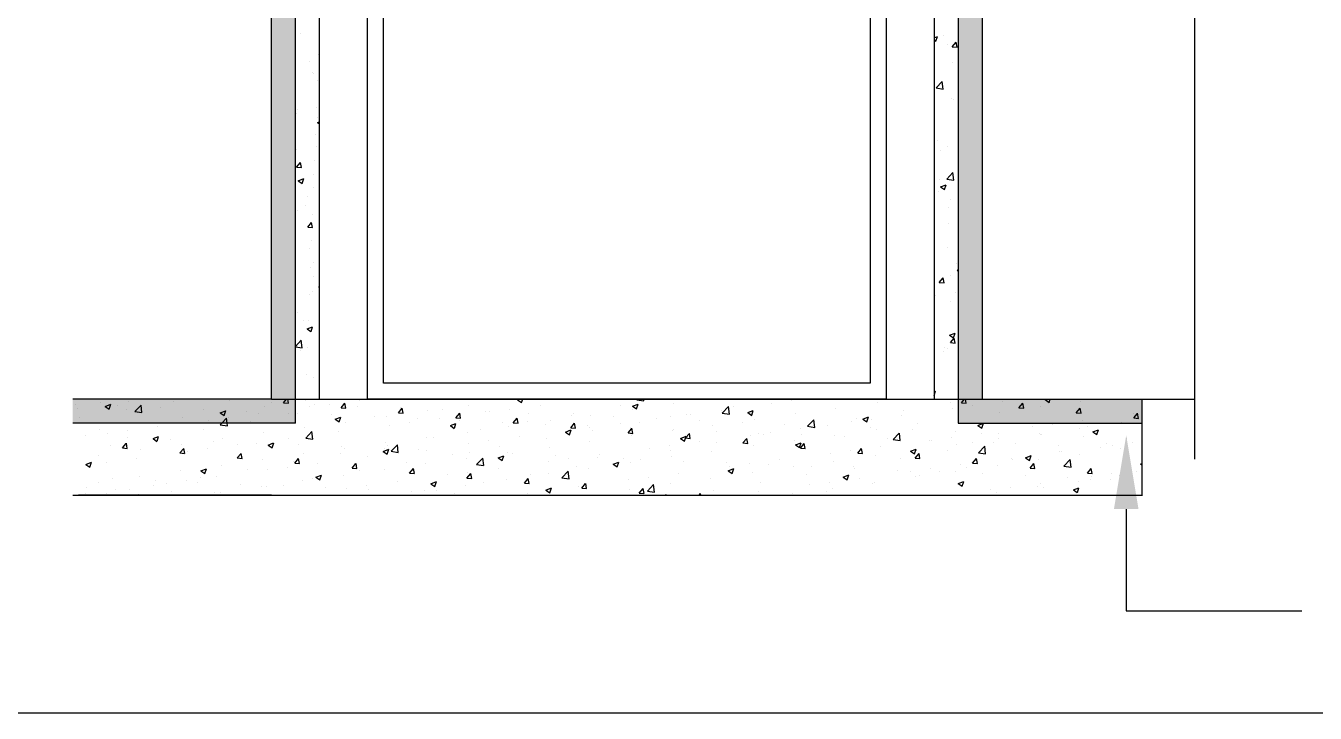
# Model space of a CAD drawing. Header units: metres. Extents: x 33037 to 86814, y -4407 to 25.
# Drawn here: x 86745.517 to 86749.509, y -4164.237 to -4162.108 of the extents above; entities that cross this region are included whole.
import ezdxf

# ---------------------------------------------------------------- set-up
doc = ezdxf.new("R2010")
doc.units = ezdxf.units.M
doc.header["$MEASUREMENT"] = 0

msp = doc.modelspace()

# ---------------------------------------------------------------- hatches: boundary and pattern name
at = {"linetype": 'Continuous'}
h = msp.add_hatch(color=256, dxfattribs=at)
h.paths.add_polyline_path([(86746.35192, -4159.37379), (86746.96593, -4159.37379), (86746.96593, -4159.29943), (86746.27755, -4159.29943), (86746.27755, -4163.26422), (86745.66239, -4163.26422), (86745.66239, -4163.33858), (86746.35192, -4163.33858)])
h.paths.add_polyline_path([(86748.47814, -4159.30644), (86747.82123, -4159.30644), (86747.82123, -4159.3808), (86748.40378, -4159.3808), (86748.40378, -4163.33858), (86748.97271, -4163.33858), (86748.97271, -4163.26422), (86748.47814, -4163.26422)])

# ---------------------------------------------------------------- linework, layer by layer
for p, q in [((86746.27755, -4163.26422), (86746.27755, -4159.29943)), ((86746.27755, -4163.26422), (86746.27755, -4159.29943)), ((86746.35192, -4163.33858), (86746.35192, -4159.29943)), ((86748.40378, -4159.29943), (86748.40378, -4163.33858)), ((86748.47814, -4159.29943), (86748.47814, -4163.26422)), ((86748.47814, -4159.30644), (86748.47814, -4163.26422)), ((86746.35192, -4163.33858), (86746.35192, -4159.37379)), ((86748.40378, -4159.3808), (86748.40378, -4163.33858)), ((86746.42628, -4163.26422), (86746.42628, -4159.59687)), ((86746.575, -4163.26422), (86746.575, -4159.59687)), ((86748.1807, -4159.59687), (86748.1807, -4163.26422)), ((86748.32942, -4159.59687), (86748.32942, -4163.26422)), ((86749.13586, -4159.59687), (86749.13586, -4163.4502)), ((86746.62457, -4163.21464), (86746.62457, -4159.64644)), ((86748.13113, -4159.64644), (86748.13113, -4163.21464)), ((86746.3665, -4162.13184), (86746.3665, -4162.13184)), ((86746.42581, -4162.11354), (86746.42581, -4162.11354)), ((86748.32942, -4162.14471), (86748.33956, -4162.14082)), ((86748.33461, -4162.15575), (86748.33963, -4162.14078)), ((86748.35816, -4162.13716), (86748.35816, -4162.13716)), ((86748.32942, -4162.15236), (86748.33453, -4162.1558)), ((86748.37227, -4162.16708), (86748.37227, -4162.16708)), ((86748.38554, -4162.17245), (86748.39749, -4162.15821)), ((86748.38554, -4162.17245), (86748.40036, -4162.17374)), ((86748.40043, -4162.17369), (86748.39757, -4162.15816)), ((86746.39516, -4162.21724), (86746.39516, -4162.21724)), ((86746.4228, -4162.19605), (86746.4228, -4162.19605)), ((86748.38683, -4162.22257), (86748.38683, -4162.22257)), ((86746.4048, -4162.2524), (86746.4048, -4162.2524)), ((86746.40864, -4162.25501), (86746.40864, -4162.25501)), ((86746.41978, -4162.27857), (86746.41978, -4162.27857)), ((86748.33535, -4162.30026), (86748.35466, -4162.28014)), ((86748.33535, -4162.30026), (86748.3574, -4162.30368)), ((86748.35747, -4162.30365), (86748.35474, -4162.28011)), ((86748.38177, -4162.33306), (86748.38177, -4162.33306)), ((86748.38957, -4162.33626), (86748.38957, -4162.33626)), ((86746.35548, -4162.3784), (86746.35548, -4162.3784)), ((86746.35875, -4162.36656), (86746.35875, -4162.36656)), ((86746.41677, -4162.36108), (86746.41677, -4162.36108)), ((86746.42048, -4162.40771), (86746.42628, -4162.40549)), ((86746.42048, -4162.40771), (86746.42628, -4162.41162)), ((86746.42129, -4162.39216), (86746.42129, -4162.39216)), ((86746.41376, -4162.4436), (86746.41376, -4162.4436)), ((86748.34025, -4162.46225), (86748.34025, -4162.46225)), ((86746.35609, -4162.48992), (86746.35609, -4162.48992)), ((86746.41814, -4162.48175), (86746.41814, -4162.48175)), ((86748.34775, -4162.49524), (86748.34775, -4162.49524)), ((86748.37154, -4162.48095), (86748.37154, -4162.48095)), ((86746.35528, -4162.54513), (86746.36723, -4162.53089)), ((86746.35948, -4162.53835), (86746.35948, -4162.53835)), ((86746.37017, -4162.54638), (86746.3673, -4162.53084)), ((86746.41074, -4162.52611), (86746.41074, -4162.52611)), ((86746.35293, -4162.57951), (86746.35293, -4162.57951)), ((86746.35528, -4162.54513), (86746.37009, -4162.54643)), ((86746.36017, -4162.58746), (86746.37753, -4162.58079)), ((86746.37258, -4162.59572), (86746.3776, -4162.58074)), ((86746.40791, -4162.56888), (86746.40791, -4162.56888)), ((86748.36822, -4162.58274), (86748.38752, -4162.56262)), ((86748.36822, -4162.58274), (86748.39026, -4162.58616)), ((86748.39034, -4162.58613), (86748.3876, -4162.56259)), ((86746.36017, -4162.58746), (86746.3725, -4162.59577)), ((86746.40773, -4162.60862), (86746.40773, -4162.60862)), ((86748.34425, -4162.62221), (86748.34425, -4162.62221)), ((86748.34459, -4162.58484), (86748.34459, -4162.58484)), ((86748.34954, -4162.60677), (86748.36689, -4162.6001)), ((86748.34954, -4162.60677), (86748.36187, -4162.61508)), ((86748.36194, -4162.61503), (86748.36697, -4162.60006)), ((86746.39022, -4162.63664), (86746.39022, -4162.63664)), ((86748.38104, -4162.64693), (86748.38104, -4162.64693)), ((86746.35802, -4162.68044), (86746.35802, -4162.68044)), ((86746.3816, -4162.66491), (86746.3816, -4162.66491)), ((86746.40471, -4162.69114), (86746.40471, -4162.69114)), ((86748.37326, -4162.67024), (86748.37326, -4162.67024)), ((86746.38967, -4162.73158), (86746.40162, -4162.71733)), ((86746.38967, -4162.73158), (86746.40449, -4162.73287)), ((86746.40456, -4162.73282), (86746.40169, -4162.71728)), ((86748.37499, -4162.7205), (86748.37499, -4162.7205)), ((86746.4017, -4162.77365), (86746.4017, -4162.77365)), ((86746.39421, -4162.79659), (86746.39421, -4162.79659)), ((86748.37081, -4162.79483), (86748.37081, -4162.79483)), ((86746.39869, -4162.85617), (86746.39869, -4162.85617)), ((86746.40773, -4162.83983), (86746.40773, -4162.83983)), ((86748.39939, -4162.84516), (86748.39939, -4162.84516)), ((86748.40108, -4162.86522), (86748.40378, -4162.8624)), ((86746.40718, -4162.88276), (86746.40718, -4162.88276)), ((86746.42495, -4162.89488), (86746.42495, -4162.89488)), ((86748.34532, -4162.90267), (86748.35727, -4162.88843)), ((86748.36021, -4162.90392), (86748.35735, -4162.88838)), ((86748.37898, -4162.88045), (86748.37898, -4162.88045)), ((86748.40108, -4162.86522), (86748.40378, -4162.86564)), ((86746.39567, -4162.93868), (86746.39567, -4162.93868)), ((86746.40457, -4162.92942), (86746.40457, -4162.92942)), ((86746.42406, -4162.91802), (86746.42628, -4162.91538)), ((86746.42406, -4162.91802), (86746.42628, -4162.91821)), ((86748.34532, -4162.90267), (86748.36014, -4162.90397)), ((86748.39624, -4162.93475), (86748.39624, -4162.93475)), ((86748.33419, -4162.94292), (86748.33419, -4162.94292)), ((86748.38031, -4162.96081), (86748.38031, -4162.96081)), ((86746.35729, -4162.99431), (86746.35729, -4162.99431)), ((86746.37668, -4163.02154), (86746.37668, -4163.02154)), ((86746.39266, -4163.02119), (86746.39266, -4163.02119)), ((86746.38751, -4163.04674), (86746.40486, -4163.04007)), ((86746.38751, -4163.04674), (86746.39984, -4163.05505)), ((86746.39991, -4163.055), (86746.40494, -4163.04003)), ((86748.33103, -4163.03251), (86748.33103, -4163.03251)), ((86748.37687, -4163.06605), (86748.39423, -4163.05939)), ((86748.38927, -4163.07432), (86748.3943, -4163.05934)), ((86746.35192, -4163.10051), (86746.36982, -4163.08184)), ((86746.35192, -4163.10218), (86746.37256, -4163.10538)), ((86746.37264, -4163.10536), (86746.3699, -4163.08182)), ((86748.37687, -4163.06605), (86748.3892, -4163.07436)), ((86748.37972, -4163.08912), (86748.39166, -4163.07488)), ((86748.37972, -4163.08912), (86748.39453, -4163.09041)), ((86748.39461, -4163.09037), (86748.39174, -4163.07483)), ((86746.36803, -4163.11259), (86746.36803, -4163.11259)), ((86746.38964, -4163.10371), (86746.38964, -4163.10371)), ((86748.3597, -4163.11792), (86748.3597, -4163.11792)), ((86748.36145, -4163.1054), (86748.36145, -4163.1054)), ((86748.37008, -4163.1087), (86748.37008, -4163.1087)), ((86746.38663, -4163.18622), (86746.38663, -4163.18622)), ((86746.40645, -4163.19663), (86746.40645, -4163.19663)), ((86748.13113, -4163.21464), (86746.62457, -4163.21464)), ((86748.32942, -4163.25269), (86748.33399, -4163.23908)), ((86748.32942, -4163.24085), (86748.33392, -4163.23913)), ((86746.27755, -4163.26422), (86745.66239, -4163.26422)), ((86746.27755, -4163.26422), (86745.66239, -4163.26422)), ((86745.66977, -4163.27954), (86745.66977, -4163.27954)), ((86745.67789, -4163.29263), (86745.67789, -4163.29263)), ((86745.74942, -4163.27416), (86745.74942, -4163.27416)), ((86745.76271, -4163.28657), (86745.78007, -4163.27991)), ((86745.76271, -4163.28657), (86745.77504, -4163.29489)), ((86745.77511, -4163.29484), (86745.78014, -4163.27986)), ((86745.80209, -4163.28513), (86745.80209, -4163.28513)), ((86745.82823, -4163.29588), (86745.82823, -4163.29588)), ((86745.83443, -4163.27202), (86745.83443, -4163.27202)), ((86745.8543, -4163.30239), (86745.87361, -4163.28227)), ((86745.87643, -4163.30578), (86745.87369, -4163.28224)), ((86745.93441, -4163.29072), (86745.93441, -4163.29072)), ((86745.97278, -4163.27107), (86745.97278, -4163.27107)), ((86746.06673, -4163.29631), (86746.06673, -4163.29631)), ((86746.11893, -4163.30642), (86746.13629, -4163.29976)), ((86746.13133, -4163.31469), (86746.13636, -4163.29971)), ((86746.14678, -4163.26861), (86746.14678, -4163.26861)), ((86746.25635, -4163.28619), (86746.25635, -4163.28619)), ((86746.27755, -4163.26422), (86748.47814, -4163.26422)), ((86746.2791, -4163.2742), (86746.2791, -4163.2742)), ((86746.31506, -4163.27536), (86746.32441, -4163.26422)), ((86746.31506, -4163.27536), (86746.32988, -4163.27665)), ((86746.32995, -4163.2766), (86746.32767, -4163.26422)), ((86746.38362, -4163.26874), (86746.38362, -4163.26874)), ((86746.39416, -4163.28751), (86746.39416, -4163.28751)), ((86746.41142, -4163.27979), (86746.41142, -4163.27979)), ((86746.45621, -4163.27934), (86746.45621, -4163.27934)), ((86746.49285, -4163.29091), (86746.5048, -4163.27667)), ((86746.49285, -4163.29091), (86746.50766, -4163.29221)), ((86746.50111, -4163.28338), (86746.50111, -4163.28338)), ((86746.50774, -4163.29216), (86746.50487, -4163.27662)), ((86746.54374, -4163.28538), (86746.54374, -4163.28538)), ((86746.55009, -4163.26698), (86746.55009, -4163.26698)), ((86748.1807, -4163.26422), (86746.575, -4163.26422)), ((86746.67063, -4163.30646), (86746.68258, -4163.29222)), ((86746.67606, -4163.29097), (86746.67606, -4163.29097)), ((86746.68552, -4163.30771), (86746.68266, -4163.29217)), ((86746.76181, -4163.29935), (86746.76181, -4163.29935)), ((86746.80837, -4163.29656), (86746.80837, -4163.29656)), ((86746.88701, -4163.28348), (86746.88701, -4163.28348)), ((86747.01575, -4163.26489), (86747.01575, -4163.26489)), ((86747.01595, -4163.29482), (86747.01595, -4163.29482)), ((86747.03964, -4163.26618), (86747.04476, -4163.26422)), ((86747.03964, -4163.26618), (86747.05196, -4163.2745)), ((86747.05204, -4163.27445), (86747.05547, -4163.26422)), ((86747.10982, -4163.28246), (86747.10982, -4163.28246)), ((86747.3582, -4163.28239), (86747.3582, -4163.28239)), ((86747.39394, -4163.2955), (86747.39394, -4163.2955)), ((86747.39585, -4163.28603), (86747.41321, -4163.27937)), ((86747.39585, -4163.28603), (86747.40818, -4163.29435)), ((86747.40826, -4163.2943), (86747.41328, -4163.27932)), ((86747.40866, -4163.26607), (86747.41044, -4163.26422)), ((86747.40866, -4163.26607), (86747.4307, -4163.26949)), ((86747.43078, -4163.26946), (86747.43017, -4163.26422)), ((86747.5212, -4163.27805), (86747.5212, -4163.27805)), ((86747.66955, -4163.29795), (86747.66955, -4163.29795)), ((86747.67319, -4163.3071), (86747.6925, -4163.28698)), ((86747.69532, -4163.31049), (86747.69258, -4163.28695)), ((86747.7067, -4163.28719), (86747.7067, -4163.28719)), ((86747.75207, -4163.30588), (86747.76943, -4163.29922)), ((86747.76448, -4163.31415), (86747.7695, -4163.29917)), ((86747.8261, -4163.27734), (86747.8261, -4163.27734)), ((86747.88815, -4163.26917), (86747.88815, -4163.26917)), ((86748.02459, -4163.29279), (86748.02459, -4163.29279)), ((86748.15333, -4163.27421), (86748.15333, -4163.27421)), ((86748.23502, -4163.29949), (86748.23502, -4163.29949)), ((86748.37958, -4163.27468), (86748.37958, -4163.27468)), ((86748.38583, -4163.29283), (86748.38583, -4163.29283)), ((86748.41411, -4163.27556), (86748.42363, -4163.26422)), ((86748.41411, -4163.27556), (86748.42892, -4163.27686)), ((86748.429, -4163.27681), (86748.42667, -4163.26422)), ((86748.44788, -4163.28466), (86748.44788, -4163.28466)), ((86748.47814, -4163.26422), (86748.97271, -4163.26422)), ((86748.47814, -4163.26422), (86748.97271, -4163.26422)), ((86748.54175, -4163.2723), (86748.54175, -4163.2723)), ((86748.59189, -4163.29112), (86748.60384, -4163.27688)), ((86748.59189, -4163.29112), (86748.60671, -4163.29241)), ((86748.60678, -4163.29237), (86748.60392, -4163.27683)), ((86748.65879, -4163.28736), (86748.65879, -4163.28736)), ((86748.67278, -4163.26564), (86748.67649, -4163.26422)), ((86748.67278, -4163.26564), (86748.68511, -4163.27396)), ((86748.68518, -4163.27391), (86748.68844, -4163.26422)), ((86748.76968, -4163.30667), (86748.78163, -4163.29243)), ((86748.78457, -4163.30792), (86748.7817, -4163.29238)), ((86748.78399, -4163.27149), (86748.78399, -4163.27149)), ((86748.97271, -4163.26422), (86749.13586, -4163.26422)), ((86748.97271, -4163.26422), (86748.97271, -4163.56166)), ((86748.97271, -4163.26422), (86748.97271, -4163.33858)), ((86746.35192, -4163.33858), (86745.66239, -4163.33858)), ((86746.35192, -4163.33858), (86745.66239, -4163.33858)), ((86745.68368, -4163.3207), (86745.68368, -4163.3207)), ((86745.8543, -4163.30239), (86745.87635, -4163.30581)), ((86745.87515, -4163.33809), (86745.87515, -4163.33809)), ((86746.00241, -4163.32064), (86746.00241, -4163.32064)), ((86746.08169, -4163.32864), (86746.08169, -4163.32864)), ((86746.11884, -4163.34342), (86746.12349, -4163.33858)), ((86746.11893, -4163.30642), (86746.13126, -4163.31474)), ((86746.12349, -4163.33858), (86746.13815, -4163.3233)), ((86746.12761, -4163.30477), (86746.12761, -4163.30477)), ((86746.14, -4163.33858), (86746.13822, -4163.32327)), ((86746.14096, -4163.34681), (86746.14, -4163.33858)), ((86746.14375, -4163.32047), (86746.14375, -4163.32047)), ((86746.19905, -4163.3019), (86746.19905, -4163.3019)), ((86746.212, -4163.333), (86746.212, -4163.333)), ((86746.23762, -4163.30811), (86746.23762, -4163.30811)), ((86746.33136, -4163.30749), (86746.33136, -4163.30749)), ((86746.35656, -4163.30819), (86746.35656, -4163.30819)), ((86746.46368, -4163.31308), (86746.46368, -4163.31308)), ((86746.47515, -4163.32628), (86746.49251, -4163.31961)), ((86746.47515, -4163.32628), (86746.48748, -4163.33459)), ((86746.48755, -4163.33454), (86746.49258, -4163.31956)), ((86746.5058, -4163.33538), (86746.5058, -4163.33538)), ((86746.596, -4163.31867), (86746.596, -4163.31867)), ((86746.63454, -4163.3168), (86746.63454, -4163.3168)), ((86746.67063, -4163.30646), (86746.68545, -4163.30776)), ((86746.70348, -4163.33596), (86746.70348, -4163.33596)), ((86746.72832, -4163.32427), (86746.72832, -4163.32427)), ((86746.79735, -4163.3236), (86746.79735, -4163.3236)), ((86746.83137, -4163.34613), (86746.84873, -4163.33947)), ((86746.84377, -4163.35439), (86746.8488, -4163.33942)), ((86746.84842, -4163.32202), (86746.86037, -4163.30778)), ((86746.84842, -4163.32202), (86746.86324, -4163.32332)), ((86746.86331, -4163.32327), (86746.86044, -4163.30773)), ((86746.86064, -4163.32986), (86746.86064, -4163.32986)), ((86746.94069, -4163.30215), (86746.94069, -4163.30215)), ((86746.95389, -4163.30299), (86746.95389, -4163.30299)), ((86746.99295, -4163.33545), (86746.99295, -4163.33545)), ((86747.02621, -4163.33757), (86747.03816, -4163.32333)), ((86747.02621, -4163.33757), (86747.04102, -4163.33887)), ((86747.0411, -4163.33882), (86747.03823, -4163.32328)), ((86747.06909, -4163.33202), (86747.06909, -4163.33202)), ((86747.07301, -4163.30774), (86747.07301, -4163.30774)), ((86747.12527, -4163.34104), (86747.12527, -4163.34104)), ((86747.14, -4163.32995), (86747.14, -4163.32995)), ((86747.20399, -4163.35313), (86747.21594, -4163.33889)), ((86747.20533, -4163.31333), (86747.20533, -4163.31333)), ((86747.21364, -4163.30721), (86747.21364, -4163.30721)), ((86747.21888, -4163.35437), (86747.21602, -4163.33884)), ((86747.2652, -4163.31409), (86747.2652, -4163.31409)), ((86747.33765, -4163.31892), (86747.33765, -4163.31892)), ((86747.35708, -4163.33909), (86747.35708, -4163.33909)), ((86747.41759, -4163.33682), (86747.41759, -4163.33682)), ((86747.46996, -4163.32451), (86747.46996, -4163.32451)), ((86747.51363, -4163.31848), (86747.51363, -4163.31848)), ((86747.56215, -4163.312), (86747.56215, -4163.312)), ((86747.57568, -4163.31031), (86747.57568, -4163.31031)), ((86747.60228, -4163.3301), (86747.60228, -4163.3301)), ((86747.67319, -4163.3071), (86747.69524, -4163.31052)), ((86747.7346, -4163.3357), (86747.7346, -4163.3357)), ((86747.75207, -4163.30588), (86747.7644, -4163.3142)), ((86747.77213, -4163.32611), (86747.77213, -4163.32611)), ((86747.86692, -4163.34129), (86747.86692, -4163.34129)), ((86747.89939, -4163.30866), (86747.89939, -4163.30866)), ((86747.93773, -4163.34813), (86747.95704, -4163.32801)), ((86747.95985, -4163.35152), (86747.95711, -4163.32798)), ((86748.07336, -4163.33397), (86748.07336, -4163.33397)), ((86748.09047, -4163.32431), (86748.09047, -4163.32431)), ((86748.10829, -4163.32574), (86748.12565, -4163.31907)), ((86748.10829, -4163.32574), (86748.12062, -4163.33405)), ((86748.1207, -4163.334), (86748.12572, -4163.31903)), ((86748.13541, -4163.3258), (86748.13541, -4163.3258)), ((86748.22929, -4163.31344), (86748.22929, -4163.31344)), ((86748.27759, -4163.33927), (86748.27759, -4163.33927)), ((86748.40279, -4163.3234), (86748.40279, -4163.3234)), ((86748.40378, -4163.33858), (86748.97271, -4163.33858)), ((86748.40378, -4163.33858), (86748.97271, -4163.33858)), ((86748.46451, -4163.34559), (86748.48187, -4163.33892)), ((86748.47692, -4163.35386), (86748.48194, -4163.33888)), ((86748.53153, -4163.30481), (86748.53153, -4163.30481)), ((86748.69514, -4163.34129), (86748.69514, -4163.34129)), ((86748.76968, -4163.30667), (86748.7845, -4163.30797)), ((86748.78902, -4163.32893), (86748.78902, -4163.32893)), ((86748.90972, -4163.33542), (86748.90972, -4163.33542)), ((86748.94556, -4163.30832), (86748.94556, -4163.30832)), ((86748.94747, -4163.32223), (86748.95942, -4163.30798)), ((86748.94747, -4163.32223), (86748.96228, -4163.32352)), ((86748.94756, -4163.32332), (86748.94756, -4163.32332)), ((86748.96236, -4163.32347), (86748.95949, -4163.30794)), ((86745.70052, -4163.37783), (86745.70052, -4163.37783)), ((86745.74641, -4163.35668), (86745.74641, -4163.35668)), ((86745.76922, -4163.36978), (86745.76922, -4163.36978)), ((86745.83128, -4163.36161), (86745.83128, -4163.36161)), ((86745.91066, -4163.38637), (86745.92802, -4163.37971)), ((86745.92307, -4163.39464), (86745.92809, -4163.37966)), ((86745.92515, -4163.34925), (86745.92515, -4163.34925)), ((86746.06745, -4163.35781), (86746.06745, -4163.35781)), ((86746.11884, -4163.34342), (86746.14089, -4163.34684)), ((86746.25334, -4163.3687), (86746.25334, -4163.3687)), ((86746.3806, -4163.35125), (86746.3806, -4163.35125)), ((86746.38338, -4163.38445), (86746.40268, -4163.36433)), ((86746.39101, -4163.3771), (86746.39101, -4163.3771)), ((86746.4055, -4163.38784), (86746.40276, -4163.3643)), ((86746.48488, -4163.36474), (86746.48488, -4163.36474)), ((86746.64143, -4163.34413), (86746.64143, -4163.34413)), ((86746.77998, -4163.38164), (86746.77998, -4163.38164)), ((86746.83137, -4163.34613), (86746.8437, -4163.35444)), ((86746.88399, -4163.36599), (86746.88399, -4163.36599)), ((86746.92454, -4163.35683), (86746.92454, -4163.35683)), ((86747.01273, -4163.34741), (86747.01273, -4163.34741)), ((86747.04462, -4163.38023), (86747.04462, -4163.38023)), ((86747.18759, -4163.36598), (86747.20495, -4163.35932)), ((86747.18759, -4163.36598), (86747.19992, -4163.3743)), ((86747.19999, -4163.37425), (86747.20502, -4163.35927)), ((86747.20116, -4163.35962), (86747.20116, -4163.35962)), ((86747.20399, -4163.35313), (86747.21881, -4163.35442)), ((86747.25759, -4163.34663), (86747.25759, -4163.34663)), ((86747.26321, -4163.35145), (86747.26321, -4163.35145)), ((86747.27304, -4163.36163), (86747.27304, -4163.36163)), ((86747.38178, -4163.36868), (86747.39373, -4163.35444)), ((86747.38178, -4163.36868), (86747.3966, -4163.36998)), ((86747.38991, -4163.35222), (86747.38991, -4163.35222)), ((86747.39092, -4163.37802), (86747.39092, -4163.37802)), ((86747.39667, -4163.36993), (86747.3938, -4163.35439)), ((86747.51819, -4163.36056), (86747.51819, -4163.36056)), ((86747.52223, -4163.35781), (86747.52223, -4163.35781)), ((86747.54381, -4163.38583), (86747.56117, -4163.37917)), ((86747.55621, -4163.3941), (86747.56124, -4163.37912)), ((86747.55957, -4163.38424), (86747.57152, -4163.37)), ((86747.57446, -4163.38548), (86747.57159, -4163.36995)), ((86747.64339, -4163.3447), (86747.64339, -4163.3447)), ((86747.65454, -4163.3634), (86747.65454, -4163.3634)), ((86747.76089, -4163.37511), (86747.76089, -4163.37511)), ((86747.78686, -4163.36899), (86747.78686, -4163.36899)), ((86747.80136, -4163.37393), (86747.80136, -4163.37393)), ((86747.82294, -4163.36694), (86747.82294, -4163.36694)), ((86747.91682, -4163.35458), (86747.91682, -4163.35458)), ((86747.91918, -4163.37458), (86747.91918, -4163.37458)), ((86747.93773, -4163.34813), (86747.95978, -4163.35155)), ((86747.94592, -4163.34912), (86747.94592, -4163.34912)), ((86747.99924, -4163.34688), (86747.99924, -4163.34688)), ((86748.02158, -4163.3753), (86748.02158, -4163.3753)), ((86748.0515, -4163.38017), (86748.0515, -4163.38017)), ((86748.13155, -4163.35247), (86748.13155, -4163.35247)), ((86748.15032, -4163.35672), (86748.15032, -4163.35672)), ((86748.20227, -4163.38916), (86748.22157, -4163.36903)), ((86748.22439, -4163.39255), (86748.22165, -4163.36901)), ((86748.26387, -4163.35806), (86748.26387, -4163.35806)), ((86748.39619, -4163.36365), (86748.39619, -4163.36365)), ((86748.46451, -4163.34559), (86748.47684, -4163.3539)), ((86748.47655, -4163.37007), (86748.47655, -4163.37007)), ((86748.52851, -4163.36924), (86748.52851, -4163.36924)), ((86748.63309, -4163.34946), (86748.63309, -4163.34946)), ((86748.65578, -4163.36988), (86748.65578, -4163.36988)), ((86748.65845, -4163.37295), (86748.65845, -4163.37295)), ((86748.66083, -4163.37483), (86748.66083, -4163.37483)), ((86748.78098, -4163.35401), (86748.78098, -4163.35401)), ((86748.79314, -4163.38042), (86748.79314, -4163.38042)), ((86748.80301, -4163.34814), (86748.80301, -4163.34814)), ((86748.82073, -4163.36544), (86748.83809, -4163.35878)), ((86748.82073, -4163.36544), (86748.83306, -4163.37375)), ((86748.83314, -4163.37371), (86748.83816, -4163.35873)), ((86745.77834, -4163.40744), (86745.77834, -4163.40744)), ((86745.81609, -4163.41514), (86745.82804, -4163.4009)), ((86745.81609, -4163.41514), (86745.83091, -4163.41643)), ((86745.83098, -4163.41638), (86745.82812, -4163.40085)), ((86745.83283, -4163.38342), (86745.83283, -4163.38342)), ((86745.87213, -4163.42061), (86745.87213, -4163.42061)), ((86745.91066, -4163.38637), (86745.92299, -4163.39469)), ((86745.92289, -4163.38263), (86745.92289, -4163.38263)), ((86745.96515, -4163.38901), (86745.96515, -4163.38901)), ((86745.99388, -4163.43069), (86746.00583, -4163.41645)), ((86745.9994, -4163.40316), (86745.9994, -4163.40316)), ((86746.00877, -4163.43194), (86746.0059, -4163.4164)), ((86746.07854, -4163.41824), (86746.07854, -4163.41824)), ((86746.09747, -4163.3946), (86746.09747, -4163.3946)), ((86746.1246, -4163.38729), (86746.1246, -4163.38729)), ((86746.17241, -4163.40588), (86746.17241, -4163.40588)), ((86746.22979, -4163.40019), (86746.22979, -4163.40019)), ((86746.26688, -4163.40622), (86746.28424, -4163.39956)), ((86746.26688, -4163.40622), (86746.27921, -4163.41454)), ((86746.27929, -4163.41449), (86746.28431, -4163.39951)), ((86746.32896, -4163.38527), (86746.32896, -4163.38527)), ((86746.36211, -4163.40578), (86746.36211, -4163.40578)), ((86746.38338, -4163.38445), (86746.40542, -4163.38787)), ((86746.49442, -4163.41137), (86746.49442, -4163.41137)), ((86746.50279, -4163.4179), (86746.50279, -4163.4179)), ((86746.6231, -4163.42607), (86746.64046, -4163.41941)), ((86746.62674, -4163.41696), (86746.62674, -4163.41696)), ((86746.63153, -4163.39931), (86746.63153, -4163.39931)), ((86746.63543, -4163.40646), (86746.63543, -4163.40646)), ((86746.63551, -4163.43434), (86746.64053, -4163.41936)), ((86746.64791, -4163.42547), (86746.66722, -4163.40535)), ((86746.67003, -4163.42886), (86746.66729, -4163.40532)), ((86746.73215, -4163.42136), (86746.73215, -4163.42136)), ((86746.75879, -4163.38186), (86746.75879, -4163.38186)), ((86746.88869, -4163.40076), (86746.88869, -4163.40076)), ((86746.95074, -4163.39259), (86746.95074, -4163.39259)), ((86746.98393, -4163.41125), (86746.98393, -4163.41125)), ((86747.12848, -4163.38644), (86747.12848, -4163.38644)), ((86747.13698, -4163.41247), (86747.13698, -4163.41247)), ((86747.26218, -4163.3966), (86747.26218, -4163.3966)), ((86747.44842, -4163.41624), (86747.44842, -4163.41624)), ((86747.51047, -4163.40807), (86747.51047, -4163.40807)), ((86747.54381, -4163.38583), (86747.55614, -4163.39415)), ((86747.55957, -4163.38424), (86747.57438, -4163.38553)), ((86747.60435, -4163.39571), (86747.60435, -4163.39571)), ((86747.65681, -4163.39875), (86747.65681, -4163.39875)), ((86747.73735, -4163.39979), (86747.7493, -4163.38555)), ((86747.73735, -4163.39979), (86747.75217, -4163.40109)), ((86747.75224, -4163.40104), (86747.74938, -4163.3855)), ((86747.76912, -4163.40863), (86747.76912, -4163.40863)), ((86747.89638, -4163.39117), (86747.89638, -4163.39117)), ((86747.90003, -4163.40568), (86747.91739, -4163.39902)), ((86747.90003, -4163.40568), (86747.91236, -4163.414)), ((86747.91243, -4163.41395), (86747.91746, -4163.39897)), ((86747.91514, -4163.41535), (86747.92709, -4163.4011)), ((86747.91514, -4163.41535), (86747.92996, -4163.41664)), ((86747.93003, -4163.41659), (86747.92716, -4163.40106)), ((86748.09293, -4163.4309), (86748.10488, -4163.41666)), ((86748.10782, -4163.43215), (86748.10495, -4163.41661)), ((86748.16408, -4163.4112), (86748.16408, -4163.4112)), ((86748.18382, -4163.38576), (86748.18382, -4163.38576)), ((86748.20227, -4163.38916), (86748.22431, -4163.39257)), ((86748.25625, -4163.42553), (86748.27361, -4163.41887)), ((86748.26865, -4163.4338), (86748.27368, -4163.41882)), ((86748.31613, -4163.39135), (86748.31613, -4163.39135)), ((86748.32062, -4163.39059), (86748.32062, -4163.39059)), ((86748.38267, -4163.38242), (86748.38267, -4163.38242)), ((86748.39977, -4163.40591), (86748.39977, -4163.40591)), ((86748.44845, -4163.39694), (86748.44845, -4163.39694)), ((86748.4668, -4163.43018), (86748.48611, -4163.41006)), ((86748.48892, -4163.43357), (86748.48618, -4163.41003)), ((86748.5139, -4163.39776), (86748.5139, -4163.39776)), ((86748.52851, -4163.38733), (86748.52851, -4163.38733)), ((86748.58077, -4163.40253), (86748.58077, -4163.40253)), ((86748.71309, -4163.40812), (86748.71309, -4163.40812)), ((86748.84541, -4163.41372), (86748.84541, -4163.41372)), ((86748.8624, -4163.40256), (86748.8624, -4163.40256)), ((86748.88035, -4163.40608), (86748.88035, -4163.40608)), ((86748.9067, -4163.41794), (86748.9067, -4163.41794)), ((86748.92546, -4163.38601), (86748.92546, -4163.38601)), ((86748.9424, -4163.39791), (86748.9424, -4163.39791)), ((86745.7024, -4163.46632), (86745.71976, -4163.45965)), ((86745.7148, -4163.47458), (86745.71983, -4163.4596)), ((86745.74339, -4163.43919), (86745.74339, -4163.43919)), ((86745.76607, -4163.45937), (86745.76607, -4163.45937)), ((86745.85995, -4163.44701), (86745.85995, -4163.44701)), ((86745.99388, -4163.43069), (86746.00869, -4163.43199)), ((86746.01649, -4163.42641), (86746.01649, -4163.42641)), ((86746.17167, -4163.44625), (86746.18362, -4163.43201)), ((86746.17167, -4163.44625), (86746.18648, -4163.44754)), ((86746.18656, -4163.44749), (86746.18369, -4163.43196)), ((86746.25032, -4163.45122), (86746.25032, -4163.45122)), ((86746.34632, -4163.45608), (86746.34632, -4163.45608)), ((86746.34945, -4163.4618), (86746.3614, -4163.44756)), ((86746.36434, -4163.46305), (86746.36148, -4163.44751)), ((86746.37759, -4163.43376), (86746.37759, -4163.43376)), ((86746.49088, -4163.43127), (86746.49088, -4163.43127)), ((86746.57622, -4163.44189), (86746.57622, -4163.44189)), ((86746.6231, -4163.42607), (86746.63543, -4163.43439)), ((86746.63827, -4163.43372), (86746.63827, -4163.43372)), ((86746.64791, -4163.42547), (86746.66996, -4163.42889)), ((86746.69482, -4163.46088), (86746.69482, -4163.46088)), ((86746.75906, -4163.42255), (86746.75906, -4163.42255)), ((86746.83938, -4163.43607), (86746.83938, -4163.43607)), ((86746.88098, -4163.44851), (86746.88098, -4163.44851)), ((86746.89138, -4163.42815), (86746.89138, -4163.42815)), ((86746.91245, -4163.4665), (86746.93175, -4163.44638)), ((86746.93457, -4163.46989), (86746.93183, -4163.44635)), ((86746.97932, -4163.44592), (86746.99668, -4163.43926)), ((86746.97932, -4163.44592), (86746.99165, -4163.45424)), ((86746.99173, -4163.45419), (86746.99675, -4163.43921)), ((86747.00972, -4163.42992), (86747.00972, -4163.42992)), ((86747.0237, -4163.43374), (86747.0237, -4163.43374)), ((86747.13595, -4163.45738), (86747.13595, -4163.45738)), ((86747.15601, -4163.43933), (86747.15601, -4163.43933)), ((86747.198, -4163.44921), (86747.198, -4163.44921)), ((86747.28833, -4163.44492), (86747.28833, -4163.44492)), ((86747.29188, -4163.43685), (86747.29188, -4163.43685)), ((86747.33554, -4163.46578), (86747.3529, -4163.45911)), ((86747.34795, -4163.47404), (86747.35297, -4163.45906)), ((86747.3677, -4163.44837), (86747.3677, -4163.44837)), ((86747.38791, -4163.46053), (86747.38791, -4163.46053)), ((86747.42065, -4163.45051), (86747.42065, -4163.45051)), ((86747.51226, -4163.42356), (86747.51226, -4163.42356)), ((86747.51518, -4163.44308), (86747.51518, -4163.44308)), ((86747.55297, -4163.4561), (86747.55297, -4163.4561)), ((86747.64038, -4163.42721), (86747.64038, -4163.42721)), ((86747.85161, -4163.45234), (86747.85161, -4163.45234)), ((86748.00815, -4163.43173), (86748.00815, -4163.43173)), ((86748.01857, -4163.45782), (86748.01857, -4163.45782)), ((86748.0702, -4163.42356), (86748.0702, -4163.42356)), ((86748.09293, -4163.4309), (86748.10774, -4163.4322)), ((86748.14731, -4163.43923), (86748.14731, -4163.43923)), ((86748.22479, -4163.44739), (86748.22479, -4163.44739)), ((86748.25625, -4163.42553), (86748.26858, -4163.43385)), ((86748.27071, -4163.44645), (86748.28266, -4163.43221)), ((86748.27071, -4163.44645), (86748.28553, -4163.44775)), ((86748.27457, -4163.42178), (86748.27457, -4163.42178)), ((86748.2856, -4163.4477), (86748.28274, -4163.43216)), ((86748.36934, -4163.42258), (86748.36934, -4163.42258)), ((86748.4485, -4163.46201), (86748.46045, -4163.44777)), ((86748.46339, -4163.46326), (86748.46052, -4163.44772)), ((86748.4668, -4163.43018), (86748.48885, -4163.4336)), ((86748.56788, -4163.44722), (86748.56788, -4163.44722)), ((86748.57329, -4163.45219), (86748.57329, -4163.45219)), ((86748.61247, -4163.44538), (86748.62982, -4163.43872)), ((86748.61247, -4163.44538), (86748.6248, -4163.4537)), ((86748.62487, -4163.45365), (86748.6299, -4163.43867)), ((86748.62993, -4163.43905), (86748.62993, -4163.43905)), ((86748.65276, -4163.45239), (86748.65276, -4163.45239)), ((86748.71785, -4163.42737), (86748.71785, -4163.42737)), ((86748.72381, -4163.42669), (86748.72381, -4163.42669)), ((86748.73134, -4163.47121), (86748.75064, -4163.45109)), ((86748.75346, -4163.4746), (86748.75072, -4163.45106)), ((86748.77796, -4163.43652), (86748.77796, -4163.43652)), ((86745.7024, -4163.46632), (86745.71473, -4163.47463)), ((86745.70402, -4163.46754), (86745.70402, -4163.46754)), ((86745.99638, -4163.48567), (86745.99638, -4163.48567)), ((86746.05862, -4163.48617), (86746.07598, -4163.4795)), ((86746.05862, -4163.48617), (86746.07095, -4163.49448)), ((86746.07102, -4163.49443), (86746.07605, -4163.47946)), ((86746.12158, -4163.4698), (86746.12158, -4163.4698)), ((86746.20177, -4163.4809), (86746.20177, -4163.4809)), ((86746.26375, -4163.48303), (86746.26375, -4163.48303)), ((86746.3258, -4163.47486), (86746.3258, -4163.47486)), ((86746.34945, -4163.4618), (86746.36427, -4163.4631)), ((86746.41484, -4163.50602), (86746.4322, -4163.49936)), ((86746.41968, -4163.4625), (86746.41968, -4163.4625)), ((86746.42724, -4163.51429), (86746.43227, -4163.49931)), ((86746.49977, -4163.50041), (86746.49977, -4163.50041)), ((86746.52724, -4163.47736), (86746.53919, -4163.46311)), ((86746.52724, -4163.47736), (86746.54205, -4163.47865)), ((86746.54213, -4163.4786), (86746.53926, -4163.46307)), ((86746.55027, -4163.48569), (86746.55027, -4163.48569)), ((86746.62851, -4163.48183), (86746.62851, -4163.48183)), ((86746.70503, -4163.49291), (86746.71698, -4163.47867)), ((86746.70503, -4163.49291), (86746.71984, -4163.49421)), ((86746.71992, -4163.49416), (86746.71705, -4163.47862)), ((86746.75578, -4163.46437), (86746.75578, -4163.46437)), ((86746.82348, -4163.49852), (86746.82348, -4163.49852)), ((86746.88281, -4163.50846), (86746.89476, -4163.49422)), ((86746.88553, -4163.49035), (86746.88553, -4163.49035)), ((86746.8977, -4163.50971), (86746.89484, -4163.49417)), ((86746.91245, -4163.4665), (86746.93449, -4163.46992)), ((86746.97941, -4163.47799), (86746.97941, -4163.47799)), ((86747.07859, -4163.498), (86747.07859, -4163.498)), ((86747.13397, -4163.49498), (86747.13397, -4163.49498)), ((86747.17698, -4163.50753), (86747.19629, -4163.48741)), ((86747.19911, -4163.51092), (86747.19637, -4163.48738)), ((86747.22315, -4163.47319), (86747.22315, -4163.47319)), ((86747.25917, -4163.47911), (86747.25917, -4163.47911)), ((86747.33554, -4163.46578), (86747.34787, -4163.47409)), ((86747.53914, -4163.49348), (86747.53914, -4163.49348)), ((86747.68529, -4163.46169), (86747.68529, -4163.46169)), ((86747.69176, -4163.48563), (86747.70912, -4163.47896)), ((86747.69176, -4163.48563), (86747.70409, -4163.49394)), ((86747.69568, -4163.47287), (86747.69568, -4163.47287)), ((86747.70417, -4163.49389), (86747.70919, -4163.47892)), ((86747.75773, -4163.4647), (86747.75773, -4163.4647)), ((86747.7661, -4163.49114), (86747.7661, -4163.49114)), ((86747.8176, -4163.46728), (86747.8176, -4163.46728)), ((86747.89337, -4163.47369), (86747.89337, -4163.47369)), ((86747.93568, -4163.49701), (86747.93568, -4163.49701)), ((86747.94992, -4163.47287), (86747.94992, -4163.47287)), ((86748.04798, -4163.50548), (86748.06534, -4163.49882)), ((86748.06039, -4163.51375), (86748.06541, -4163.49877)), ((86748.08024, -4163.4722), (86748.08024, -4163.4722)), ((86748.08224, -4163.47846), (86748.08224, -4163.47846)), ((86748.21456, -4163.48405), (86748.21456, -4163.48405)), ((86748.25541, -4163.48836), (86748.25541, -4163.48836)), ((86748.31746, -4163.48019), (86748.31746, -4163.48019)), ((86748.34688, -4163.48964), (86748.34688, -4163.48964)), ((86748.39676, -4163.48843), (86748.39676, -4163.48843)), ((86748.41134, -4163.46783), (86748.41134, -4163.46783)), ((86748.42874, -4163.477), (86748.42874, -4163.477)), ((86748.4485, -4163.46201), (86748.46332, -4163.4633)), ((86748.47919, -4163.49523), (86748.47919, -4163.49523)), ((86748.5255, -4163.46984), (86748.5255, -4163.46984)), ((86748.61151, -4163.50082), (86748.61151, -4163.50082)), ((86748.62629, -4163.47756), (86748.63824, -4163.46332)), ((86748.62629, -4163.47756), (86748.6411, -4163.47886)), ((86748.64118, -4163.47881), (86748.63831, -4163.46327)), ((86748.73134, -4163.47121), (86748.75338, -4163.47463)), ((86748.80407, -4163.49312), (86748.81602, -4163.47888)), ((86748.80407, -4163.49312), (86748.81889, -4163.49441)), ((86748.81896, -4163.49436), (86748.8161, -4163.47883)), ((86748.8772, -4163.49567), (86748.8772, -4163.49567)), ((86748.90369, -4163.50045), (86748.90369, -4163.50045)), ((86748.95706, -4163.4893), (86748.95706, -4163.4893)), ((86748.96869, -4163.46523), (86748.97271, -4163.46369)), ((86748.96869, -4163.46523), (86748.97271, -4163.46794)), ((86748.97107, -4163.48332), (86748.97107, -4163.48332)), ((86745.70451, -4163.53778), (86745.70451, -4163.53778)), ((86745.74038, -4163.52171), (86745.74038, -4163.52171)), ((86745.78456, -4163.51008), (86745.78456, -4163.51008)), ((86745.86912, -4163.50312), (86745.86912, -4163.50312)), ((86745.91266, -4163.53052), (86745.91266, -4163.53052)), ((86745.91688, -4163.51567), (86745.91688, -4163.51567)), ((86745.95128, -4163.52417), (86745.95128, -4163.52417)), ((86746.01333, -4163.516), (86746.01333, -4163.516)), ((86746.0492, -4163.52126), (86746.0492, -4163.52126)), ((86746.05721, -4163.50571), (86746.05721, -4163.50571)), ((86746.10721, -4163.50364), (86746.10721, -4163.50364)), ((86746.18152, -4163.52685), (86746.18152, -4163.52685)), ((86746.24731, -4163.53373), (86746.24731, -4163.53373)), ((86746.26116, -4163.53532), (86746.26116, -4163.53532)), ((86746.31384, -4163.53244), (86746.31384, -4163.53244)), ((86746.37457, -4163.51628), (86746.37457, -4163.51628)), ((86746.40572, -4163.51051), (86746.40572, -4163.51051)), ((86746.41484, -4163.50602), (86746.42717, -4163.51433)), ((86746.44615, -4163.53803), (86746.44615, -4163.53803)), ((86746.51101, -4163.53966), (86746.51101, -4163.53966)), ((86746.57306, -4163.53149), (86746.57306, -4163.53149)), ((86746.66694, -4163.51913), (86746.66694, -4163.51913)), ((86746.77106, -4163.52587), (86746.78842, -4163.51921)), ((86746.77106, -4163.52587), (86746.78339, -4163.53419)), ((86746.78346, -4163.53414), (86746.78849, -4163.51916)), ((86746.87796, -4163.53102), (86746.87796, -4163.53102)), ((86746.88281, -4163.50846), (86746.89763, -4163.50976)), ((86746.93404, -4163.52281), (86746.93404, -4163.52281)), ((86747.0067, -4163.51244), (86747.0067, -4163.51244)), ((86747.0606, -4163.52402), (86747.07255, -4163.50978)), ((86747.0606, -4163.52402), (86747.07541, -4163.52531)), ((86747.07549, -4163.52527), (86747.07262, -4163.50973)), ((86747.12728, -4163.54572), (86747.14463, -4163.53906)), ((86747.13968, -4163.55399), (86747.14471, -4163.53901)), ((86747.17698, -4163.50753), (86747.19903, -4163.51095)), ((86747.22667, -4163.53461), (86747.22667, -4163.53461)), ((86747.23839, -4163.53957), (86747.25034, -4163.52533)), ((86747.23839, -4163.53957), (86747.2532, -4163.54087)), ((86747.25327, -4163.54082), (86747.25041, -4163.52528)), ((86747.38321, -4163.51401), (86747.38321, -4163.51401)), ((86747.41617, -4163.55513), (86747.42812, -4163.54089)), ((86747.43106, -4163.55637), (86747.4282, -4163.54084)), ((86747.44152, -4163.54855), (86747.46083, -4163.52843)), ((86747.44526, -4163.50584), (86747.44526, -4163.50584)), ((86747.46364, -4163.55195), (86747.4609, -4163.52841)), ((86747.51216, -4163.52559), (86747.51216, -4163.52559)), ((86747.63736, -4163.50972), (86747.63736, -4163.50972)), ((86747.79113, -4163.52183), (86747.79113, -4163.52183)), ((86747.94294, -4163.52949), (86747.94294, -4163.52949)), ((86748.005, -4163.52132), (86748.005, -4163.52132)), ((86748.01555, -4163.54033), (86748.01555, -4163.54033)), ((86748.04798, -4163.50548), (86748.06031, -4163.51379)), ((86748.09887, -4163.50897), (86748.09887, -4163.50897)), ((86748.13963, -4163.52663), (86748.13963, -4163.52663)), ((86748.14429, -4163.52175), (86748.14429, -4163.52175)), ((86748.27156, -4163.5043), (86748.27156, -4163.5043)), ((86748.28418, -4163.50181), (86748.28418, -4163.50181)), ((86748.4042, -4163.52533), (86748.42156, -4163.51867)), ((86748.4042, -4163.52533), (86748.41653, -4163.53365)), ((86748.41661, -4163.5336), (86748.42163, -4163.51862)), ((86748.56473, -4163.53681), (86748.56473, -4163.53681)), ((86748.64975, -4163.5349), (86748.64975, -4163.5349)), ((86748.6586, -4163.52445), (86748.6586, -4163.52445)), ((86748.66796, -4163.53893), (86748.66796, -4163.53893)), ((86748.74383, -4163.50641), (86748.74383, -4163.50641)), ((86748.76042, -4163.54518), (86748.77778, -4163.53852)), ((86748.77283, -4163.55345), (86748.77785, -4163.53847)), ((86748.77495, -4163.51904), (86748.77495, -4163.51904)), ((86748.81251, -4163.51412), (86748.81251, -4163.51412)), ((86748.81515, -4163.50384), (86748.81515, -4163.50384)), ((86748.87615, -4163.51201), (86748.87615, -4163.51201)), ((86745.66239, -4163.56166), (86748.97466, -4163.56166)), ((86745.66239, -4163.56166), (86746.27755, -4163.56166)), ((86746.27755, -4163.56166), (86745.6804, -4163.56166)), ((86745.70086, -4163.55714), (86745.70086, -4163.55714)), ((86745.76811, -4163.55533), (86745.76811, -4163.55533)), ((86745.79474, -4163.54478), (86745.79474, -4163.54478)), ((86745.83683, -4163.54338), (86745.83683, -4163.54338)), ((86745.86196, -4163.56166), (86745.86771, -4163.55945)), ((86745.86703, -4163.56166), (86745.86778, -4163.5594)), ((86745.96915, -4163.54897), (86745.96915, -4163.54897)), ((86746.10146, -4163.55456), (86746.10146, -4163.55456)), ((86746.11661, -4163.56013), (86746.11661, -4163.56013)), ((86746.11857, -4163.55232), (86746.11857, -4163.55232)), ((86746.23378, -4163.56015), (86746.23378, -4163.56015)), ((86746.27755, -4163.56166), (86748.47814, -4163.56166)), ((86746.35447, -4163.56026), (86746.35447, -4163.56026)), ((86746.57847, -4163.54362), (86746.57847, -4163.54362)), ((86746.71079, -4163.54921), (86746.71079, -4163.54921)), ((86746.75276, -4163.54689), (86746.75276, -4163.54689)), ((86746.78949, -4163.54762), (86746.78949, -4163.54762)), ((86746.84311, -4163.55481), (86746.84311, -4163.55481)), ((86746.97543, -4163.5604), (86746.97543, -4163.5604)), ((86747.07074, -4163.55514), (86747.07074, -4163.55514)), ((86747.12728, -4163.54572), (86747.13961, -4163.55404)), ((86747.13279, -4163.54697), (86747.13279, -4163.54697)), ((86747.25616, -4163.56163), (86747.25616, -4163.56163)), ((86747.3849, -4163.54304), (86747.3849, -4163.54304)), ((86747.41617, -4163.55513), (86747.43099, -4163.55642)), ((86747.44152, -4163.54855), (86747.46357, -4163.55197)), ((86747.49369, -4163.56166), (86747.50085, -4163.55891)), ((86747.49999, -4163.56166), (86747.50093, -4163.55886)), ((86747.60153, -4163.56166), (86747.60591, -4163.55644)), ((86747.60695, -4163.56166), (86747.60598, -4163.55639)), ((86747.64658, -4163.54664), (86747.64658, -4163.54664)), ((86747.7864, -4163.5501), (86747.7864, -4163.5501)), ((86747.89035, -4163.5562), (86747.89035, -4163.5562)), ((86747.99508, -4163.55144), (86747.99508, -4163.55144)), ((86748.50268, -4163.54498), (86748.50268, -4163.54498)), ((86748.52248, -4163.55236), (86748.52248, -4163.55236)), ((86748.76042, -4163.54518), (86748.77275, -4163.5535))]:
    msp.add_line(p, q, dxfattribs=at)
msp.add_line((86761.75222, -4164.23669), (86744.92614, -4164.23669))
msp.add_lwpolyline([(86748.92422, -4163.60453), (86748.92422, -4163.91941), (86749.46841, -4163.91941)], dxfattribs=at)
msp.add_solid([(86748.88612, -4163.60453), (86748.92422, -4163.37593), (86748.96232, -4163.60453)], dxfattribs=at)

doc.saveas('drawing.dxf')
